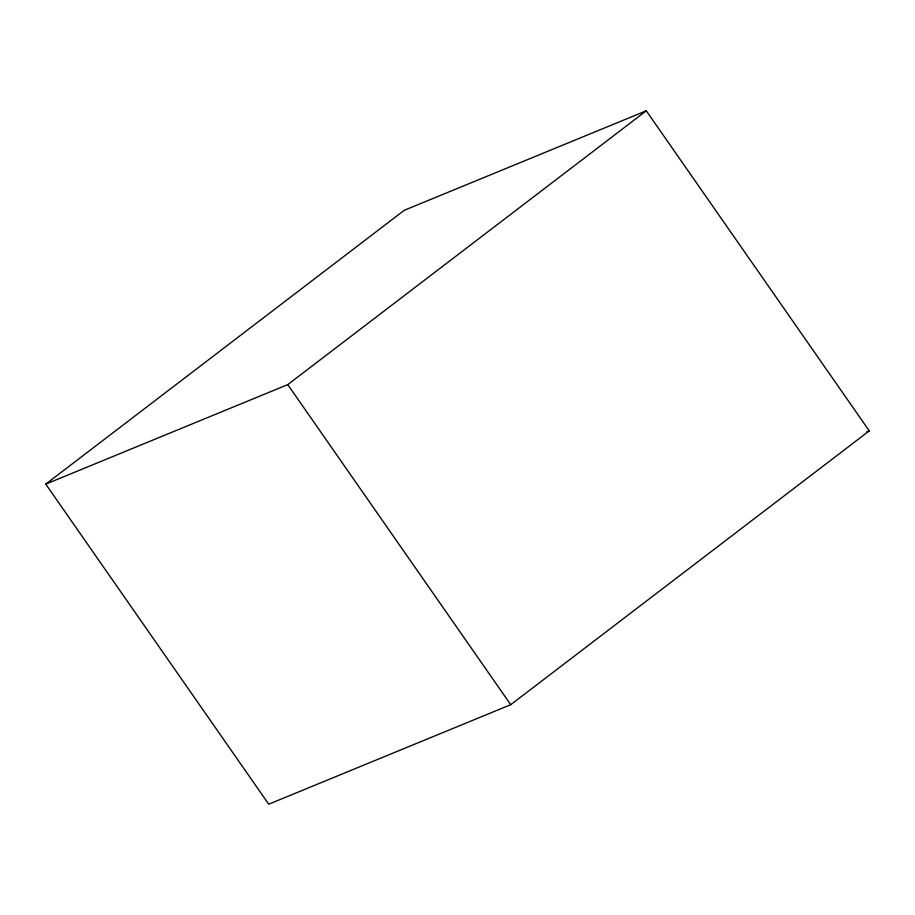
<?xml version="1.0" encoding="UTF-8"?>
<svg xmlns="http://www.w3.org/2000/svg" width="915" height="915" viewBox="0 0 915 915"><rect width="100%" height="100%" fill="white"/><g stroke="black" fill="none" stroke-linecap="round" stroke-linejoin="round"><path stroke-width="1.37" d="M45.75 484.126L404.258 210.301L646.276 110.806L869.25 430.874L510.742 704.699L268.724 804.194L45.75 484.126L287.767 384.62L646.276 110.806M866.619 431.96L869.25 430.874M287.767 384.62L510.742 704.699"/></g></svg>
